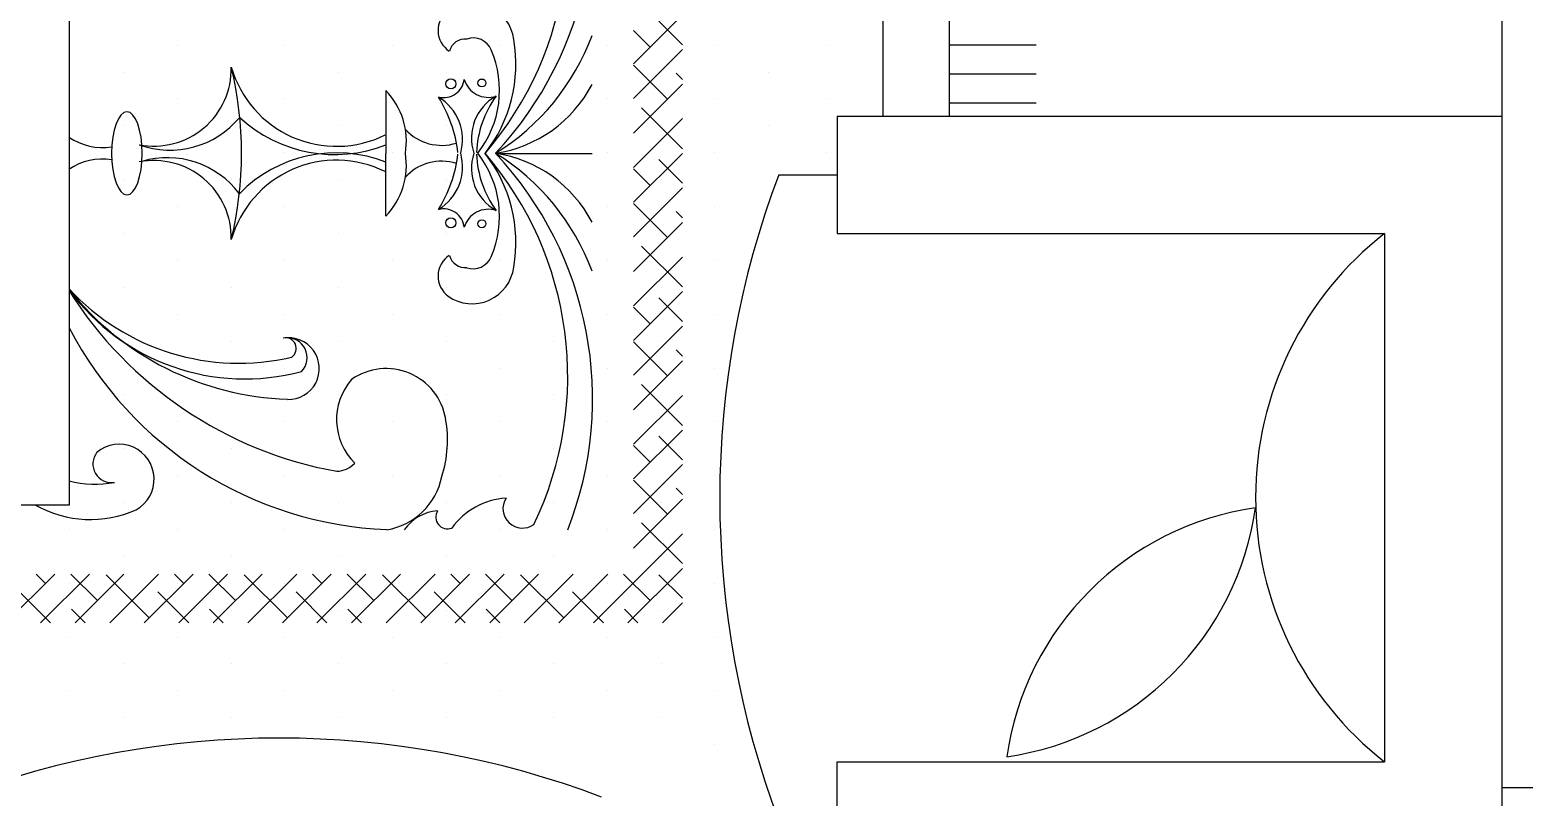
# Model space of a CAD drawing. Header units: millimetres. Extents: x 512961 to 1001058, y -961995 to -458543.
# Drawn here: x 788888 to 790234, y -917870 to -917180 of the extents above; entities that cross this region are included whole.
import ezdxf

# ---------------------------------------------------------------- set-up
doc = ezdxf.new("R2010")
doc.units = ezdxf.units.MM
doc.header["$MEASUREMENT"] = 0
doc.layers.get('0').update_dxf_attribs({"linetype": 'CONTINUOUS'})
doc.layers.add('WINDOW', color=5, linetype='CONTINUOUS')
doc.layers.add('装饰细节', color=1, linetype='CONTINUOUS')

msp = doc.modelspace()

# ---------------------------------------------------------------- linework, layer by layer
at = {"color": 250}
msp.add_line((790213.5, -915510.9), (790213.5, -917860.9), dxfattribs=at)
at = {"color": 8}
for p, q in [((789715.9, -916618.2), (789715.9, -917257.1)), ((789431.7, -917210.1), (789475.7, -917166.1)), ((789475.7, -917193), (789454.5, -917171.8)), ((789446.7, -917195.1), (789431.7, -917180.1)), ((788924.2, -917193.3), (788924.2, -917193.3)), ((789021, -917193.3), (789021, -917193.3)), ((789117.8, -917193.3), (789117.8, -917193.3)), ((789214.6, -917193.3), (789214.6, -917193.3)), ((789311.4, -917193.3), (789311.4, -917193.3)), ((789408.2, -917193.3), (789408.2, -917193.3)), ((789431.7, -917241.2), (789475.7, -917197.2)), ((789505, -917193.3), (789505, -917193.3)), ((789605.1, -917193.3), (789605.1, -917193.3)), ((789794.3, -917193.2), (789715.9, -917193.2)), ((789462.2, -917241.8), (789431.7, -917211.2)), ((788972.6, -917217.5), (788972.6, -917217.5)), ((789069.4, -917217.5), (789069.4, -917217.5)), ((789166.2, -917217.5), (789166.2, -917217.5)), ((789263, -917217.5), (789263, -917217.5)), ((789359.8, -917217.5), (789359.8, -917217.5)), ((789431.7, -917272.3), (789475.7, -917228.3)), ((789456.6, -917217.5), (789456.6, -917217.5)), ((789475.7, -917224.1), (789470, -917218.5)), ((789553.4, -917217.5), (789553.4, -917217.5)), ((789794.3, -917219.4), (789715.9, -917219.4)), ((788924.2, -917241.7), (788924.2, -917241.7)), ((789021, -917241.7), (789021, -917241.7)), ((789117.8, -917241.7), (789117.8, -917241.7)), ((789208.7, -917234.1), (789208.7, -917290.6)), ((789214.6, -917241.7), (789214.6, -917241.7)), ((789311.4, -917241.7), (789311.4, -917241.7)), ((789408.2, -917241.7), (789408.2, -917241.7)), ((789505, -917241.7), (789505, -917241.7)), ((789605.1, -917241.7), (789605.1, -917241.7)), ((789475.7, -917286.4), (789438.9, -917249.6)), ((789794.3, -917245.5), (789715.9, -917245.5)), ((788972.6, -917265.9), (788972.6, -917265.9)), ((789069.4, -917265.9), (789069.4, -917265.9)), ((789166.2, -917265.9), (789166.2, -917265.9)), ((789263, -917265.9), (789263, -917265.9)), ((789359.8, -917265.9), (789359.8, -917265.9)), ((789431.7, -917303.4), (789475.7, -917259.4)), ((789456.6, -917265.9), (789456.6, -917265.9)), ((789553.4, -917265.9), (789553.4, -917265.9)), ((788924.2, -917290.1), (788924.2, -917290.1)), ((789021, -917290.1), (789021, -917290.1)), ((789117.8, -917290.1), (789117.8, -917290.1)), ((789208.7, -917347.1), (789208.7, -917290.6)), ((789214.6, -917290.1), (789214.6, -917290.1)), ((789307.4, -917290.6), (789394.4, -917290.6)), ((789311.4, -917290.1), (789311.4, -917290.1)), ((789408.2, -917290.1), (789408.2, -917290.1)), ((789431.7, -917334.6), (789475.7, -917290.6)), ((789475.7, -917317.5), (789454.5, -917296.2)), ((789505, -917290.1), (789505, -917290.1)), ((789605.1, -917290.1), (789605.1, -917290.1)), ((789446.7, -917319.6), (789431.7, -917304.6)), ((788972.6, -917314.3), (788972.6, -917314.3)), ((789069.4, -917314.3), (789069.4, -917314.3)), ((789166.2, -917314.3), (789166.2, -917314.3)), ((789263, -917314.3), (789263, -917314.3)), ((789359.8, -917314.3), (789359.8, -917314.3)), ((789431.7, -917365.7), (789475.7, -917321.7)), ((789456.6, -917314.3), (789456.6, -917314.3)), ((789462.2, -917366.2), (789431.7, -917335.7)), ((788924.2, -917338.5), (788924.2, -917338.5)), ((789021, -917338.5), (789021, -917338.5)), ((789117.8, -917338.5), (789117.8, -917338.5)), ((789214.6, -917338.5), (789214.6, -917338.5)), ((789311.4, -917338.5), (789311.4, -917338.5)), ((789408.2, -917338.5), (789408.2, -917338.5)), ((789475.7, -917348.6), (789470, -917342.9)), ((789505, -917338.5), (789505, -917338.5)), ((788972.6, -917362.7), (788972.6, -917362.7)), ((789069.4, -917362.7), (789069.4, -917362.7)), ((789166.2, -917362.7), (789166.2, -917362.7)), ((789263, -917362.7), (789263, -917362.7)), ((789359.8, -917362.7), (789359.8, -917362.7)), ((789431.7, -917396.8), (789475.7, -917352.8)), ((789456.6, -917362.7), (789456.6, -917362.7)), ((789475.7, -917410.8), (789438.9, -917374)), ((788924.2, -917386.9), (788924.2, -917386.9)), ((789021, -917386.9), (789021, -917386.9)), ((789117.8, -917386.9), (789117.8, -917386.9)), ((789214.6, -917386.9), (789214.6, -917386.9)), ((789311.4, -917386.9), (789311.4, -917386.9)), ((789408.2, -917386.9), (789408.2, -917386.9)), ((789431.7, -917427.9), (789475.7, -917383.9)), ((789505, -917386.9), (789505, -917386.9)), ((788972.6, -917411.1), (788972.6, -917411.1)), ((789069.4, -917411.1), (789069.4, -917411.1)), ((789166.2, -917411.1), (789166.2, -917411.1)), ((789263, -917411.1), (789263, -917411.1)), ((789359.8, -917411.1), (789359.8, -917411.1)), ((789431.7, -917459), (789475.7, -917415)), ((789456.6, -917411.1), (789456.6, -917411.1)), ((789446.7, -917444), (789431.7, -917429)), ((789475.7, -917441.9), (789454.5, -917420.7)), ((788924.2, -917435.3), (788924.2, -917435.3)), ((789021, -917435.3), (789021, -917435.3)), ((789117.8, -917435.3), (789117.8, -917435.3)), ((789214.6, -917435.3), (789214.6, -917435.3)), ((789311.4, -917435.3), (789311.4, -917435.3)), ((789408.2, -917435.3), (789408.2, -917435.3)), ((789505, -917435.3), (789505, -917435.3)), ((789431.7, -917490.1), (789475.7, -917446.1)), ((788972.6, -917459.5), (788972.6, -917459.5)), ((789069.4, -917459.5), (789069.4, -917459.5)), ((789166.2, -917459.5), (789166.2, -917459.5)), ((789263, -917459.5), (789263, -917459.5)), ((789359.8, -917459.5), (789359.8, -917459.5)), ((789462.2, -917490.7), (789431.7, -917460.1)), ((789456.6, -917459.5), (789456.6, -917459.5)), ((789475.7, -917473), (789470, -917467.4)), ((788924.2, -917483.7), (788924.2, -917483.7)), ((789021, -917483.7), (789021, -917483.7)), ((789117.8, -917483.7), (789117.8, -917483.7)), ((789214.6, -917483.7), (789214.6, -917483.7)), ((789311.4, -917483.7), (789311.4, -917483.7)), ((789408.2, -917483.7), (789408.2, -917483.7)), ((789431.7, -917521.2), (789475.7, -917477.2)), ((789505, -917483.7), (789505, -917483.7)), ((788972.6, -917507.9), (788972.6, -917507.9)), ((789069.4, -917507.9), (789069.4, -917507.9)), ((789166.2, -917507.9), (789166.2, -917507.9)), ((789263, -917507.9), (789263, -917507.9)), ((789359.8, -917507.9), (789359.8, -917507.9)), ((789431.7, -917552.3), (789475.7, -917508.3)), ((789475.7, -917535.3), (789438.9, -917498.5)), ((789456.6, -917507.9), (789456.6, -917507.9)), ((788924.2, -917532.1), (788924.2, -917532.1)), ((789021, -917532.1), (789021, -917532.1)), ((789117.8, -917532.1), (789117.8, -917532.1)), ((789214.6, -917532.1), (789214.6, -917532.1)), ((789311.4, -917532.1), (789311.4, -917532.1)), ((789408.2, -917532.1), (789408.2, -917532.1)), ((789505, -917532.1), (789505, -917532.1)), ((789431.7, -917583.5), (789475.7, -917539.5)), ((789475.7, -917566.4), (789454.5, -917545.1)), ((788972.6, -917556.3), (788972.6, -917556.3)), ((789069.4, -917556.3), (789069.4, -917556.3)), ((789166.2, -917556.3), (789166.2, -917556.3)), ((789263, -917556.3), (789263, -917556.3)), ((789359.8, -917556.3), (789359.8, -917556.3)), ((789446.7, -917568.5), (789431.7, -917553.5)), ((789456.6, -917556.3), (789456.6, -917556.3)), ((789431.7, -917614.6), (789475.7, -917570.6)), ((788924.2, -917580.5), (788924.2, -917580.5)), ((789021, -917580.5), (789021, -917580.5)), ((789117.8, -917580.5), (789117.8, -917580.5)), ((789214.6, -917580.5), (789214.6, -917580.5)), ((789311.4, -917580.5), (789311.4, -917580.5)), ((789408.2, -917580.5), (789408.2, -917580.5)), ((789462.2, -917615.1), (789431.7, -917584.6)), ((789475.7, -917597.5), (789470, -917591.8)), ((789505, -917580.5), (789505, -917580.5)), ((788972.6, -917604.7), (788972.6, -917604.7)), ((789069.4, -917604.7), (789069.4, -917604.7)), ((789166.2, -917604.7), (789166.2, -917604.7)), ((789263, -917604.7), (789263, -917604.7)), ((789359.8, -917604.7), (789359.8, -917604.7)), ((789431.7, -917645.7), (789475.7, -917601.7)), ((789456.6, -917604.7), (789456.6, -917604.7)), ((788924.2, -917628.9), (788924.2, -917628.9)), ((789021, -917628.9), (789021, -917628.9)), ((789117.8, -917628.9), (789117.8, -917628.9)), ((789214.6, -917628.9), (789214.6, -917628.9)), ((789311.4, -917628.9), (789311.4, -917628.9)), ((789408.2, -917628.9), (789408.2, -917628.9)), ((789475.7, -917659.7), (789438.9, -917622.9)), ((789505, -917628.9), (789505, -917628.9)), ((789395.5, -917713), (789475.7, -917632.8)), ((788972.6, -917653.1), (788972.6, -917653.1)), ((789069.4, -917653.1), (789069.4, -917653.1)), ((789166.2, -917653.1), (789166.2, -917653.1)), ((789263, -917653.1), (789263, -917653.1)), ((789359.8, -917653.1), (789359.8, -917653.1)), ((789456.6, -917653.1), (789456.6, -917653.1)), ((788866.6, -917713), (788910.6, -917669)), ((788902.2, -917677.4), (788893.8, -917669)), ((788897.7, -917713), (788941.7, -917669)), ((788948.9, -917692.9), (788924.9, -917669)), ((788928.8, -917713), (788972.8, -917669)), ((788995.6, -917708.5), (788956.7, -917669.6)), ((788960, -917713), (789004, -917669)), ((788991.1, -917713), (789035.1, -917669)), ((789026.7, -917677.4), (789018.3, -917669)), ((789022.2, -917713), (789066.2, -917669)), ((789073.3, -917692.9), (789049.4, -917669)), ((789053.3, -917713), (789097.3, -917669)), ((789120, -917708.5), (789081.1, -917669.6)), ((789084.4, -917713), (789128.4, -917669)), ((789115.5, -917713), (789159.5, -917669)), ((789151.1, -917677.4), (789142.7, -917669)), ((789146.6, -917713), (789190.6, -917669)), ((789197.8, -917692.9), (789173.8, -917669)), ((789177.7, -917713), (789221.7, -917669)), ((789244.5, -917708.5), (789205.6, -917669.6)), ((789208.9, -917713), (789252.9, -917669)), ((789240, -917713), (789284, -917669)), ((789275.6, -917677.4), (789267.2, -917669)), ((789271.1, -917713), (789315.1, -917669)), ((789322.2, -917692.9), (789298.3, -917669)), ((789302.2, -917713), (789346.2, -917669)), ((789368.9, -917708.5), (789330, -917669.6)), ((789333.3, -917713), (789377.3, -917669)), ((789364.4, -917713), (789408.4, -917669)), ((789446.7, -917692.9), (789422.7, -917669)), ((789426.6, -917713), (789475.7, -917663.9)), ((789475.7, -917690.8), (789454.5, -917669.6)), ((788906.7, -917713), (788878.9, -917685.1)), ((788924.2, -917677.3), (788924.2, -917677.3)), ((789031.2, -917713), (789003.3, -917685.1)), ((789021, -917677.3), (789021, -917677.3)), ((789117.8, -917677.3), (789117.8, -917677.3)), ((789155.6, -917713), (789127.8, -917685.1)), ((789214.6, -917677.3), (789214.6, -917677.3)), ((789280.1, -917713), (789252.2, -917685.1)), ((789311.4, -917677.3), (789311.4, -917677.3)), ((789404.5, -917713), (789376.7, -917685.1)), ((789408.2, -917677.3), (789408.2, -917677.3)), ((789505, -917677.3), (789505, -917677.3)), ((789457.8, -917713), (789475.7, -917695)), ((788937.8, -917713), (788925.6, -917700.7)), ((788972.6, -917701.5), (788972.6, -917701.5)), ((789062.3, -917713), (789050, -917700.7)), ((789069.4, -917701.5), (789069.4, -917701.5)), ((789166.2, -917701.5), (789166.2, -917701.5)), ((789186.7, -917713), (789174.5, -917700.7)), ((789263, -917701.5), (789263, -917701.5)), ((789311.2, -917713), (789298.9, -917700.7)), ((789359.8, -917701.5), (789359.8, -917701.5)), ((789435.6, -917713), (789423.4, -917700.7)), ((789456.6, -917701.5), (789456.6, -917701.5)), ((788924.2, -917725.7), (788924.2, -917725.7)), ((789021, -917725.7), (789021, -917725.7)), ((789117.8, -917725.7), (789117.8, -917725.7)), ((789214.6, -917725.7), (789214.6, -917725.7)), ((789311.4, -917725.7), (789311.4, -917725.7)), ((789408.2, -917725.7), (789408.2, -917725.7)), ((789505, -917725.7), (789505, -917725.7)), ((788972.6, -917749.9), (788972.6, -917749.9)), ((789069.4, -917749.9), (789069.4, -917749.9)), ((789166.2, -917749.9), (789166.2, -917749.9)), ((789263, -917749.9), (789263, -917749.9)), ((789359.8, -917749.9), (789359.8, -917749.9)), ((789456.6, -917749.9), (789456.6, -917749.9)), ((788924.2, -917774.1), (788924.2, -917774.1)), ((789021, -917774.1), (789021, -917774.1)), ((789117.8, -917774.1), (789117.8, -917774.1)), ((789214.6, -917774.1), (789214.6, -917774.1)), ((789311.4, -917774.1), (789311.4, -917774.1)), ((789408.2, -917774.1), (789408.2, -917774.1)), ((789505, -917774.1), (789505, -917774.1)), ((788972.6, -917798.3), (788972.6, -917798.3)), ((789069.4, -917798.3), (789069.4, -917798.3)), ((789166.2, -917798.3), (789166.2, -917798.3)), ((789263, -917798.3), (789263, -917798.3)), ((789359.8, -917798.3), (789359.8, -917798.3)), ((789456.6, -917798.3), (789456.6, -917798.3)), ((789505, -917822.5), (789505, -917822.5))]:
    msp.add_line(p, q, dxfattribs=at)
msp.add_lwpolyline([(788127.8, -917607.1), (788127.8, -917026.3), (788923.4, -917026.3), (788923.4, -917607.1)], close=True, dxfattribs=at)
for centre, radius in [((789267.2, -917228.1), 4.5), ((789295.1, -917227.3), 3.56), ((789267.2, -917353.1), 4.5), ((789295.1, -917353.9), 3.56)]:
    msp.add_circle(centre, radius, dxfattribs=at)
for centre, radius, start, end in [((789065.5, -917090.2), 306.9, 319.23, 25.7586), ((789072.5, -917069.8), 322.3, 316.7683, 21.4801), ((789286.4, -917192.9), 37.7, 7.2834, 125.0163), ((789277.8, -917180), 22.2, 125.9791, 237.2753), ((789280.3, -917202.7), 15, 84.7953, 164.5449), ((789287.3, -917204.5), 17.7, 23.3261, 108.7831), ((789196.5, -917210.6), 129.2, 321.7368, 9.9808), ((789197.4, -917111.6), 210, 301.5744, 339.6998), ((789219.3, -917233.8), 91.7, 321.7678, 23.3261), ((788999.9, -917214.5), 69.6, 259.0116, 1.2016), ((788746.7, -917290.6), 332, 346.4859, 13.5141), ((789164.2, -917185.7), 98.6, 196.0595, 296.3669), ((789260.6, -917221.7), 18.8, 256.2846, 352.8561), ((789301, -917217.5), 22.8, 196.8334, 287.554), ((789289.5, -917173.4), 118.5, 278.6675, 332.2631), ((789161, -917279.8), 66.1, 350.6194, 43.7862), ((789232.7, -917278.4), 45, 344.2979, 58.6349), ((789151.6, -917304.7), 122.9, 6.971, 31.7664), ((789328.7, -917276.8), 43, 119.0137, 198.6628), ((789381.8, -917293.1), 91.5, 143.9079, 177.9189), ((789014.4, -917206.3), 81.4, 250.0089, 320.3658), ((789162.4, -917166.1), 125.6, 227.2108, 291.6281), ((789258.9, -917239.1), 44.3, 222.4519, 287.5799), ((788953.4, -917232.9), 52.5, 235.0467, 279.338), ((788953.4, -917348.2), 52.5, 80.662, 124.9533), ((789012, -917375.4), 80.9, 36.9013, 106.5128), ((789163.9, -917411.7), 121.6, 68.3585, 135.7732), ((789161, -917301.3), 66.1, 316.2138, 9.3806), ((789232.7, -917302.7), 45, 301.3651, 15.7021), ((789151.6, -917276.4), 122.9, 328.2336, 353.029), ((789328.7, -917304.3), 43, 161.3372, 240.9863), ((789381.8, -917288), 91.5, 182.0811, 216.0921), ((789219.3, -917347.3), 91.7, 336.6739, 38.2322), ((789196.5, -917370.6), 129.2, 350.0192, 38.2632), ((789065.5, -917491), 306.9, 334.2414, 40.77), ((789072.5, -917511.3), 322.3, 338.5199, 43.2317), ((789197.4, -917469.5), 210, 20.3002, 58.4256), ((789289.5, -917407.7), 118.5, 27.7369, 81.3325), ((788999.9, -917366.7), 69.6, 358.7984, 100.9884), ((789164.2, -917395.4), 98.6, 63.6331, 163.9405), ((789258.9, -917342), 44.3, 72.4201, 137.5481), ((789260.6, -917359.4), 18.8, 7.1439, 103.7154), ((789301, -917363.7), 22.8, 72.446, 163.1666), ((789277.8, -917401.1), 22.2, 122.7247, 234.0209), ((789280.3, -917378.4), 15, 195.4551, 275.2047), ((789287.3, -917376.7), 17.7, 251.2169, 336.6739), ((789286.4, -917388.2), 37.7, 234.9837, 352.7166), ((789076.4, -917271.1), 208.3, 222.7408, 283.1725), ((789129.2, -917248.5), 263.5, 218.632, 268.0121), ((789081.8, -917296.7), 196.8, 216.389, 284.9929), ((789228.8, -917221), 361.4, 212.3168, 259.7524), ((789223.6, -917290.7), 338.7, 207.5918, 267.6216), ((789121, -917484.2), 27.7, 268.0121, 99.8829), ((789118.5, -917466.1), 9.5, 304.4844, 103.4785), ((789119.8, -917474.4), 17.9, 316.1895, 95.587), ((789208.9, -917538.6), 54.4, 9.6684, 124.8738), ((789218.9, -917530.1), 54.7, 138.6683, 225.725), ((789158.2, -917548.5), 106, 342.0447, 10.3217), ((788961.7, -917570), 16.8, 141.5277, 279.0596), ((788968.6, -917583.7), 31.4, 298.912, 129.746), ((789164, -917554.1), 22.5, 271.0842, 317.7849), ((788946.7, -917497.2), 91.1, 255.1565, 281.1697), ((789199.7, -917569.5), 60.5, 279.2791, 348.8547), ((789321.2, -917666.4), 65.8, 93.8054, 143.8888), ((789331.6, -917610.2), 17.5, 147.5321, 306.0243), ((788942.6, -917518.9), 101.1, 240.7383, 294.0852), ((789257.9, -917651.6), 39.5, 93.8054, 145.7365), ((789264.1, -917617.9), 10.5, 147.5321, 291.6685)]:
    msp.add_arc(centre, radius, start, end, dxfattribs=at)
at = {"color": 8, "extrusion": (0, 0, -1)}
msp.add_ellipse((788975.5, -917290.6), major_axis=(0, -37.4), ratio=0.368681, start_param=1.570796326794912, end_param=7.853981633974497, dxfattribs=at)
at = {"layer": 'WINDOW'}
for q in [(790453.5, -917860.9), (790213.5, -918520.9)]:
    msp.add_line((790213.5, -917860.9), q, dxfattribs=at)
at = {"layer": '装饰细节', "color": 147}
for p, q in [((789656.1, -916676.6), (789656.1, -917257.1)), ((789615.1, -917257.1), (790213.5, -917257.1)), ((789615.1, -917257.1), (789615.1, -917362.7)), ((790213.5, -917257.1), (790213.5, -917943.5)), ((789562.3, -917309.9), (789615.1, -917309.9)), ((789615.1, -917362.7), (790107.9, -917362.7)), ((790107.9, -917362.7), (790107.9, -917837.9)), ((789615.1, -917837.9), (790107.9, -917837.9)), ((789615.1, -917943.5), (789615.1, -917837.9))]:
    msp.add_line(p, q, dxfattribs=at)
for centre, radius, start, end in [((790330, -917600.3), 820.7, 159.2777, 200.7223), ((790292.7, -917600.3), 301, 127.8649, 232.1351), ((789730.4, -917572), 264, 278.1301, 351.8699), ((790029.1, -917870.7), 264, 98.1301, 171.8699), ((789112.5, -918637.3), 820.7, 69.2777, 110.7223)]:
    msp.add_arc(centre, radius, start, end, dxfattribs=at)

doc.saveas('drawing.dxf')
